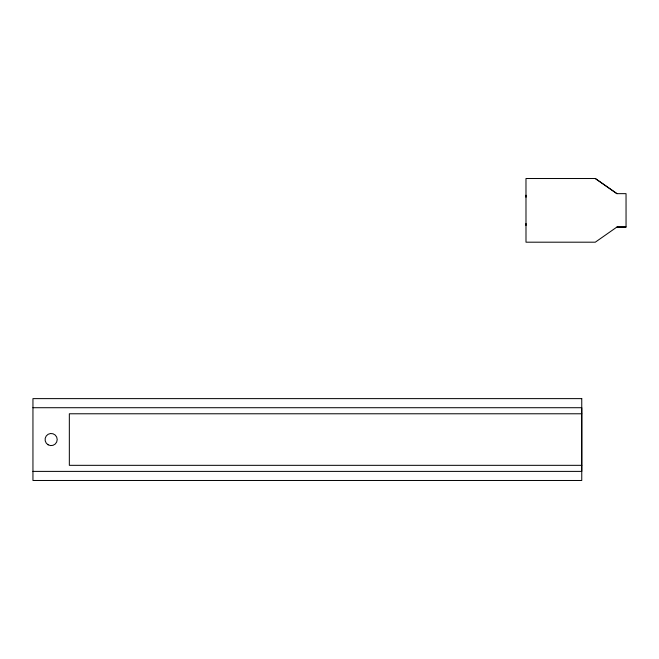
<?xml version="1.0" encoding="UTF-8"?>
<svg xmlns="http://www.w3.org/2000/svg" width="659" height="659" viewBox="0 0 659 659"><rect width="100%" height="100%" fill="white"/><g stroke="black" fill="none" stroke-linecap="round" stroke-linejoin="round"><path stroke-width="0.99" d="M616.956 227.017L595.283 242.191L525.997 242.191L525.981 178.515L595.299 178.515L616.948 193.655L626.042 193.655L626.05 227.017L616.956 227.017L626.05 227.009M32.95 407.715L581.757 407.715L581.757 471.391L32.95 471.391M581.757 413.778L69.335 413.778L69.335 465.328L581.757 465.328M595.299 178.515L616.948 193.664M525.989 195.196L525.989 197.222M525.989 223.483L525.989 225.518M581.757 398.621L32.95 398.621L32.95 480.485L581.757 480.485L581.757 398.621M48.107 444.8A6.063 6.063 0 0 0 57.209 439.553A6.063 6.063 0 0 0 48.107 434.297A6.063 6.063 0 0 0 48.107 444.8"/></g></svg>
